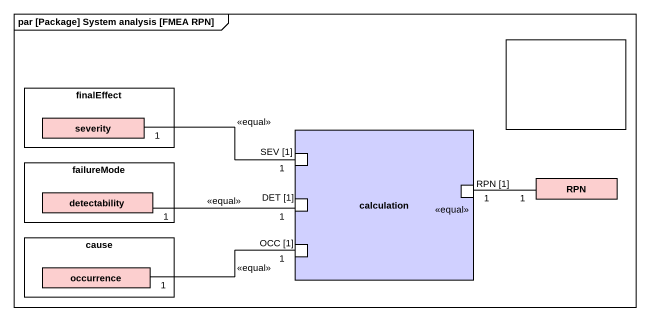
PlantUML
@startuml
mainframe par [Package] System analysis [FMEA RPN]
rectangle " " as rectangle1
rectangle finalEffect {
  rectangle severity #FCCFCF
}
rectangle calculation #D0D0FF {
  port "SEV [1]" as SEV_1
  port "DET [1]" as DET_1
  port "RPN [1]" as RPN_1
  port "OCC [1]" as OCC_1
}
rectangle failureMode {
  rectangle detectability #FCCFCF
}
rectangle RPN #FCCFCF
rectangle cause {
  rectangle occurrence #FCCFCF
}
severity "1" -right- "1" SEV_1 : <<equal>>
RPN "1" -left- "1" RPN_1 : <<equal>>
detectability "1" -right- "1" DET_1 : <<equal>>
occurrence "1" -right- "1" OCC_1 : <<equal>>
@enduml
